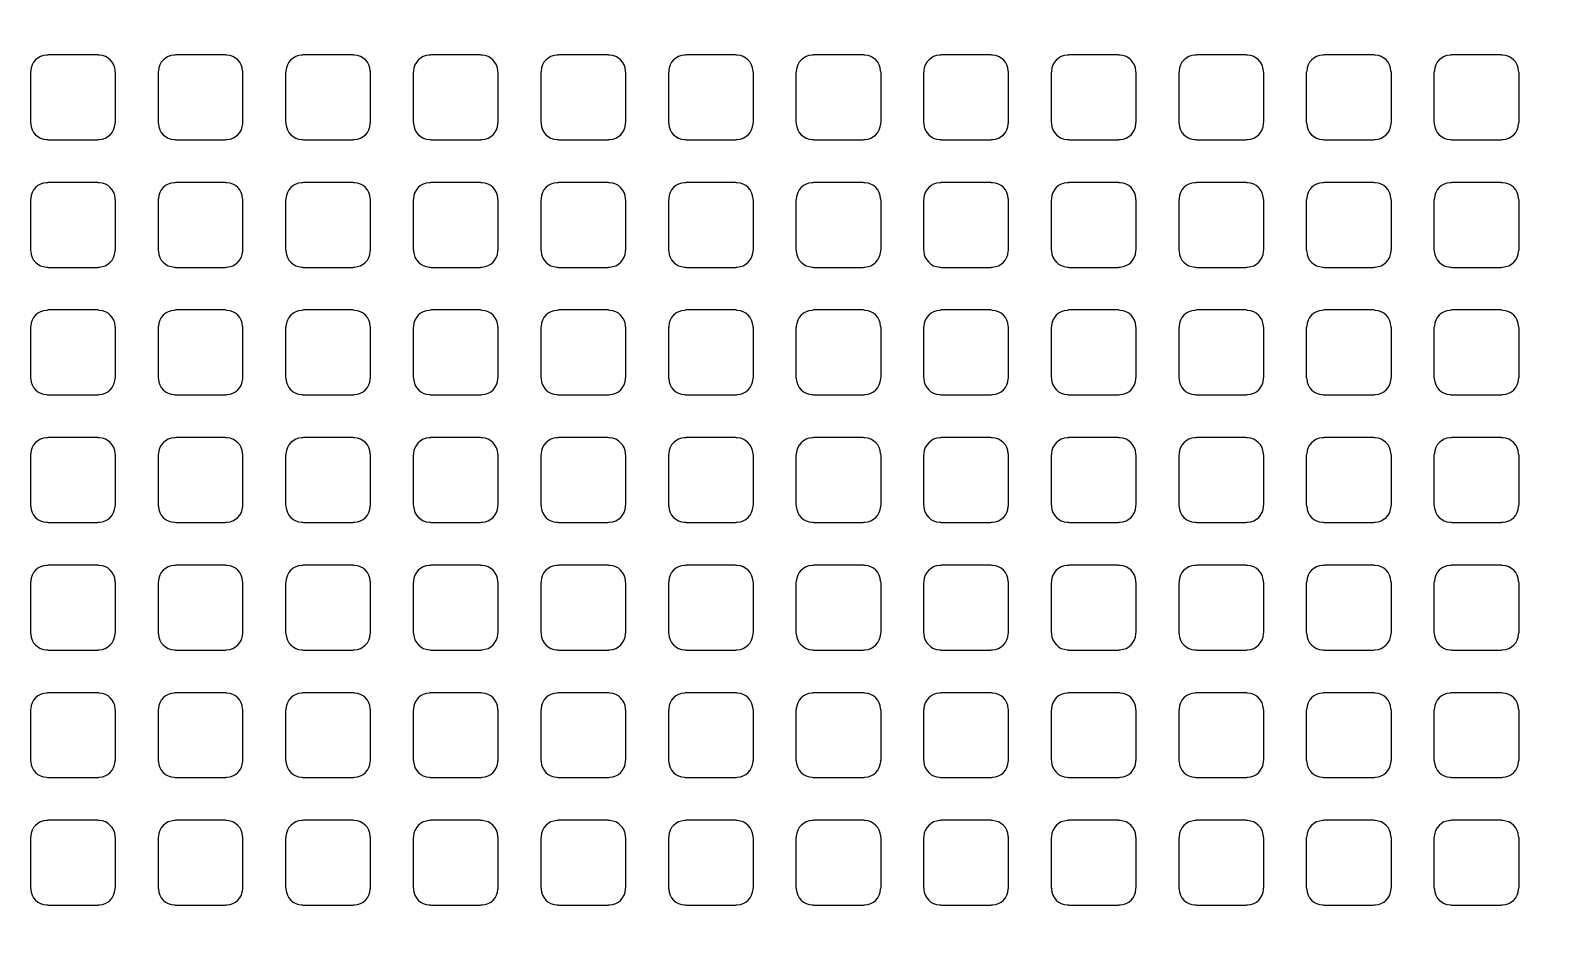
# Model space of a CAD drawing. Header units: millimetres. Extents: x 3440 to 3572, y 2 to 96.
# Drawn here: x 3533.139 to 3534.955, y 56.38 to 57.456 of the extents above; entities that cross this region are included whole.
import ezdxf

# ---------------------------------------------------------------- set-up
doc = ezdxf.new("R2010")
doc.units = ezdxf.units.MM
doc.header["$LTSCALE"] = 23.1
doc.layers.add('gbr-dxf', color=7, linetype='CONTINUOUS')

msp = doc.modelspace()

# ---------------------------------------------------------------- linework, layer by layer
at = {"layer": 'gbr-dxf', "linetype": 'Continuous'}
for points in [[(3533.3024, 59.9937), (3534.8784, 58.4176, -0.008796), (3534.8801, 58.4159, -0.121203), (3536.4116, 55.8815, -0.018451), (3536.4131, 55.8762, -0.064075), (3536.5928, 54.5108, -0.053804), (3536.5941, 54.4946), (3536.5941, 48.9563, -0.007914)], [(3536.4417, 48.9582), (3536.4417, 54.4827, -0.053095), (3536.4405, 54.4987, 0.064692), (3536.2654, 55.8383, 0.121202), (3534.7706, 58.3098, -0.008636), (3534.769, 58.3115), (3533.1974, 59.8831, -0.013659)], [(3534.199, 58.7016), (3534.6686, 58.232), (3534.6689, 58.2317), (3534.6807, 58.2199, -0.015153), (3534.6816, 58.2189, -0.049411), (3535.4209, 57.3162, -0.015167), (3535.4216, 57.315, -0.044505), (3535.9241, 56.3914, -0.034066), (3535.9256, 56.3884, -0.026409), (3536.1431, 55.8028, -0.024232), (3536.1437, 55.8006, -0.038163), (3536.2847, 55.0337, -0.027081), (3536.285, 55.0311, -0.011465), (3536.3042, 54.7975, -0.02516), (3536.3044, 54.7951, -0.014496), (3536.3132, 54.4988, -0.020601), (3536.3132, 54.4968), (3536.3132, 54.4968, -0.012792), (3536.3132, 54.4957, 0.025204), (3536.3144, 54.4754, -0.038327), (3536.3145, 54.4715), (3536.3145, 54.3735)]]:
    msp.add_lwpolyline(points, format="xyb", dxfattribs=at)
for points in [[(3533.1395, 57.346, -0.095462), (3533.1399, 57.3441, 0.393729), (3533.1588, 57.3253, -0.09841), (3533.1607, 57.3248), (3533.2199, 57.3248, -0.095462), (3533.2217, 57.3253, 0.393729), (3533.2406, 57.3441, -0.101678), (3533.2411, 57.3461), (3533.2411, 57.4054, -0.092621), (3533.2407, 57.4072, 0.393729), (3533.2218, 57.426, -0.088868), (3533.2201, 57.4264), (3533.1606, 57.4264, -0.092621), (3533.1588, 57.426, 0.393729), (3533.1399, 57.4072, -0.09841), (3533.1395, 57.4052)], [(3533.2919, 57.346, -0.095462), (3533.2923, 57.3441, 0.393729), (3533.3112, 57.3253, -0.095482), (3533.313, 57.3248), (3533.3722, 57.3248, -0.104567), (3533.3742, 57.3253, 0.393729), (3533.3931, 57.3442, -0.088868), (3533.3934, 57.3459), (3533.3934, 57.4054, -0.092621), (3533.393, 57.4072, 0.393729), (3533.3742, 57.426, -0.092282), (3533.3724, 57.4264), (3533.313, 57.4264, -0.095462), (3533.3112, 57.426, 0.393729), (3533.2923, 57.4071, -0.09841), (3533.2919, 57.4052)], [(3533.4442, 57.3461, -0.101214), (3533.4447, 57.3441, 0.393729), (3533.4636, 57.3253, -0.09841), (3533.4655, 57.3248), (3533.5247, 57.3248, -0.095462), (3533.5265, 57.3253, 0.393729), (3533.5454, 57.3441, -0.107228), (3533.5459, 57.3462), (3533.5459, 57.4053, -0.098843), (3533.5455, 57.4072, 0.393729), (3533.5266, 57.426, -0.088868), (3533.5249, 57.4264), (3533.4654, 57.4264, -0.092621), (3533.4636, 57.426, 0.393729), (3533.4447, 57.4072, -0.104195), (3533.4442, 57.4051)], [(3533.5967, 57.3461, -0.098843), (3533.5972, 57.3442, 0.393729), (3533.616, 57.3253, -0.104195), (3533.618, 57.3248), (3533.677, 57.3248, -0.101214), (3533.679, 57.3253, 0.393729), (3533.6978, 57.3442, -0.09841), (3533.6983, 57.3461), (3533.6983, 57.4052, -0.101214), (3533.6978, 57.4071, 0.393729), (3533.679, 57.426, -0.095482), (3533.6771, 57.4264), (3533.6179, 57.4264, -0.098843), (3533.6159, 57.426, 0.393729), (3533.5971, 57.4071, -0.088868), (3533.5967, 57.4054)], [(3533.7491, 57.3459, -0.092621), (3533.7495, 57.3441, 0.393729), (3533.7684, 57.3253, -0.095482), (3533.7702, 57.3248), (3533.8294, 57.3248, -0.104567), (3533.8314, 57.3253, 0.393729), (3533.8503, 57.3442, -0.092282), (3533.8507, 57.346), (3533.8507, 57.4053, -0.095462), (3533.8502, 57.4072, 0.393729), (3533.8314, 57.426, -0.092282), (3533.8296, 57.4264), (3533.7702, 57.4264, -0.095462), (3533.7684, 57.426, 0.393729), (3533.7495, 57.4071, -0.095482), (3533.7491, 57.4053)], [(3533.9015, 57.3461, -0.101214), (3533.9019, 57.3442, 0.393729), (3533.9208, 57.3253, -0.101678), (3533.9228, 57.3248), (3533.9819, 57.3248, -0.098843), (3533.9838, 57.3253, 0.393729), (3534.0026, 57.3441, -0.095482), (3534.003, 57.346), (3534.003, 57.4052, -0.098843), (3534.0026, 57.4071, 0.393729), (3533.9837, 57.426, -0.09841), (3533.9818, 57.4264), (3533.9226, 57.4264, -0.089302), (3533.9208, 57.426, 0.393729), (3533.902, 57.4072, -0.104195), (3533.9015, 57.4052)], [(3534.0538, 57.346, -0.098843), (3534.0543, 57.3441, 0.393729), (3534.0732, 57.3253, -0.095482), (3534.075, 57.3248), (3534.1342, 57.3248, -0.104567), (3534.1362, 57.3253, 0.393729), (3534.1551, 57.3442, -0.09841), (3534.1555, 57.3461), (3534.1555, 57.4052, -0.101214), (3534.155, 57.4072, 0.393729), (3534.1362, 57.426, -0.092282), (3534.1344, 57.4264), (3534.075, 57.4264, -0.095462), (3534.0732, 57.426, 0.393729), (3534.0543, 57.4071, -0.101678), (3534.0538, 57.4052)], [(3534.2063, 57.3458, -0.089302), (3534.2067, 57.3441, 0.393729), (3534.2255, 57.3253, -0.095482), (3534.2274, 57.3248), (3534.2866, 57.3248, -0.104567), (3534.2886, 57.3253, 0.393729), (3534.3075, 57.3442, -0.095482), (3534.3079, 57.346), (3534.3079, 57.4052, -0.098843), (3534.3074, 57.4072, 0.393729), (3534.2886, 57.426, -0.092282), (3534.2868, 57.4264), (3534.2274, 57.4264, -0.095462), (3534.2256, 57.426, 0.393729), (3534.2067, 57.4071, -0.092282), (3534.2063, 57.4053)], [(3534.3587, 57.3462, -0.101214), (3534.3592, 57.3442, 0.393729), (3534.378, 57.3253, -0.104195), (3534.38, 57.3248), (3534.439, 57.3248, -0.101214), (3534.441, 57.3253, 0.393729), (3534.4598, 57.3442, -0.095482), (3534.4603, 57.346), (3534.4603, 57.4052, -0.098843), (3534.4598, 57.4071, 0.393729), (3534.441, 57.426, -0.095482), (3534.4391, 57.4264), (3534.3799, 57.4264, -0.098843), (3534.378, 57.426, 0.393729), (3534.3591, 57.4071, -0.092282), (3534.3587, 57.4053)], [(3534.5111, 57.346, -0.095462), (3534.5115, 57.3441, 0.393729), (3534.5304, 57.3253, -0.095482), (3534.5322, 57.3248), (3534.5914, 57.3248, -0.104567), (3534.5934, 57.3253, 0.393729), (3534.6123, 57.3442, -0.088868), (3534.6126, 57.3459), (3534.6126, 57.4054, -0.092621), (3534.6122, 57.4072, 0.393729), (3534.5934, 57.426, -0.092282), (3534.5916, 57.4264), (3534.5322, 57.4264, -0.095462), (3534.5304, 57.426, 0.393729), (3534.5115, 57.4071, -0.09841), (3534.5111, 57.4052)], [(3534.6634, 57.346, -0.098843), (3534.6639, 57.3441, 0.393729), (3534.6828, 57.3253, -0.095482), (3534.6846, 57.3248), (3534.7438, 57.3248, -0.104567), (3534.7458, 57.3253, 0.393729), (3534.7647, 57.3442, -0.09841), (3534.7651, 57.3461), (3534.7651, 57.4052, -0.101214), (3534.7646, 57.4072, 0.393729), (3534.7458, 57.426, -0.092282), (3534.744, 57.4264), (3534.6846, 57.4264, -0.095462), (3534.6828, 57.426, 0.393729), (3534.6639, 57.4071, -0.101678), (3534.6634, 57.4052)], [(3534.8159, 57.346, -0.095462), (3534.8163, 57.3442, 0.393729), (3534.8352, 57.3253, -0.101678), (3534.8372, 57.3248), (3534.8963, 57.3248, -0.098843), (3534.8982, 57.3253, 0.393729), (3534.917, 57.3441, -0.101678), (3534.9175, 57.3461), (3534.9175, 57.4051, -0.104567), (3534.917, 57.4071, 0.393729), (3534.8981, 57.426, -0.09841), (3534.8962, 57.4264), (3534.837, 57.4264, -0.089302), (3534.8352, 57.426, 0.393729), (3534.8164, 57.4072, -0.09841), (3534.8159, 57.4053)], [(3533.1395, 57.1936, -0.095462), (3533.1399, 57.1917, 0.393729), (3533.1588, 57.1729, -0.095482), (3533.1606, 57.1725), (3533.2199, 57.1725, -0.092621), (3533.2217, 57.1729, 0.393729), (3533.2406, 57.1917, -0.101678), (3533.2411, 57.1937), (3533.2411, 57.253, -0.092621), (3533.2407, 57.2548, 0.393729), (3533.2218, 57.2736, -0.092282), (3533.22, 57.274), (3533.1607, 57.274, -0.095462), (3533.1588, 57.2736, 0.393729), (3533.1399, 57.2548, -0.09841), (3533.1395, 57.2528)], [(3533.2919, 57.1936, -0.095462), (3533.2923, 57.1917, 0.393729), (3533.3112, 57.1729, -0.092282), (3533.3129, 57.1725), (3533.3722, 57.1725, -0.101214), (3533.3742, 57.1729, 0.393729), (3533.3931, 57.1918, -0.088868), (3533.3934, 57.1935), (3533.3934, 57.253, -0.092621), (3533.393, 57.2548, 0.393729), (3533.3742, 57.2736, -0.095482), (3533.3723, 57.274), (3533.3131, 57.274, -0.098843), (3533.3112, 57.2736, 0.393729), (3533.2923, 57.2547, -0.09841), (3533.2919, 57.2528)], [(3533.4442, 57.1937, -0.101214), (3533.4447, 57.1917, 0.393729), (3533.4636, 57.1729, -0.095482), (3533.4654, 57.1725), (3533.5247, 57.1725, -0.092621), (3533.5265, 57.1729, 0.393729), (3533.5454, 57.1917, -0.107228), (3533.5459, 57.1938), (3533.5459, 57.2529, -0.098843), (3533.5455, 57.2548, 0.393729), (3533.5266, 57.2736, -0.092282), (3533.5248, 57.274), (3533.4655, 57.274, -0.095462), (3533.4636, 57.2736, 0.393729), (3533.4447, 57.2548, -0.104195), (3533.4442, 57.2527)], [(3533.5967, 57.1937, -0.098843), (3533.5972, 57.1918, 0.393729), (3533.616, 57.1729, -0.101678), (3533.618, 57.1725), (3533.6771, 57.1725, -0.098843), (3533.679, 57.1729, 0.393729), (3533.6978, 57.1918, -0.09841), (3533.6983, 57.1937), (3533.6983, 57.2528, -0.101214), (3533.6978, 57.2547, 0.393729), (3533.679, 57.2736, -0.09841), (3533.6771, 57.274), (3533.6179, 57.274, -0.101214), (3533.6159, 57.2736, 0.393729), (3533.5971, 57.2547, -0.088868), (3533.5967, 57.253)], [(3533.7491, 57.1935, -0.092621), (3533.7495, 57.1917, 0.393729), (3533.7684, 57.1729, -0.092282), (3533.7701, 57.1725), (3533.8295, 57.1725, -0.101214), (3533.8314, 57.1729, 0.393729), (3533.8503, 57.1918, -0.092282), (3533.8507, 57.1936), (3533.8507, 57.2529, -0.095462), (3533.8502, 57.2548, 0.393729), (3533.8314, 57.2736, -0.095482), (3533.8295, 57.274), (3533.7703, 57.274, -0.098843), (3533.7684, 57.2736, 0.393729), (3533.7495, 57.2547, -0.095482), (3533.7491, 57.2529)], [(3533.9015, 57.1937, -0.101214), (3533.9019, 57.1918, 0.393729), (3533.9208, 57.1729, -0.09841), (3533.9227, 57.1725), (3533.9819, 57.1725, -0.095462), (3533.9838, 57.1729, 0.393729), (3534.0026, 57.1917, -0.095482), (3534.003, 57.1936), (3534.003, 57.2528, -0.098843), (3534.0026, 57.2547, 0.393729), (3533.9837, 57.2736, -0.101678), (3533.9818, 57.274), (3533.9226, 57.274, -0.092621), (3533.9208, 57.2736, 0.393729), (3533.902, 57.2548, -0.104195), (3533.9015, 57.2528)], [(3534.0538, 57.1936, -0.098843), (3534.0543, 57.1917, 0.393729), (3534.0732, 57.1729, -0.092282), (3534.0749, 57.1725), (3534.1342, 57.1725, -0.101214), (3534.1362, 57.1729, 0.393729), (3534.1551, 57.1918, -0.09841), (3534.1555, 57.1937), (3534.1555, 57.2528, -0.101214), (3534.155, 57.2548, 0.393729), (3534.1362, 57.2736, -0.095482), (3534.1343, 57.274), (3534.0751, 57.274, -0.098843), (3534.0732, 57.2736, 0.393729), (3534.0543, 57.2547, -0.101678), (3534.0538, 57.2528)], [(3534.2063, 57.1934, -0.089302), (3534.2067, 57.1917, 0.393729), (3534.2255, 57.1729, -0.092282), (3534.2273, 57.1725), (3534.2867, 57.1725, -0.101214), (3534.2886, 57.1729, 0.393729), (3534.3075, 57.1918, -0.095482), (3534.3079, 57.1936), (3534.3079, 57.2528, -0.098843), (3534.3074, 57.2548, 0.393729), (3534.2886, 57.2736, -0.095482), (3534.2867, 57.274), (3534.2275, 57.274, -0.098843), (3534.2256, 57.2736, 0.393729), (3534.2067, 57.2547, -0.092282), (3534.2063, 57.2529)], [(3534.3587, 57.1938, -0.101214), (3534.3592, 57.1918, 0.393729), (3534.378, 57.1729, -0.101678), (3534.38, 57.1725), (3534.4391, 57.1725, -0.098843), (3534.441, 57.1729, 0.393729), (3534.4598, 57.1918, -0.095482), (3534.4603, 57.1936), (3534.4603, 57.2528, -0.098843), (3534.4598, 57.2547, 0.393729), (3534.441, 57.2736, -0.09841), (3534.4391, 57.274), (3534.3799, 57.274, -0.101214), (3534.378, 57.2736, 0.393729), (3534.3591, 57.2547, -0.092282), (3534.3587, 57.2529)], [(3534.5111, 57.1936, -0.095462), (3534.5115, 57.1917, 0.393729), (3534.5304, 57.1729, -0.092282), (3534.5321, 57.1725), (3534.5914, 57.1725, -0.101214), (3534.5934, 57.1729, 0.393729), (3534.6123, 57.1918, -0.088868), (3534.6126, 57.1935), (3534.6126, 57.253, -0.092621), (3534.6122, 57.2548, 0.393729), (3534.5934, 57.2736, -0.095482), (3534.5915, 57.274), (3534.5323, 57.274, -0.098843), (3534.5304, 57.2736, 0.393729), (3534.5115, 57.2547, -0.09841), (3534.5111, 57.2528)], [(3534.6634, 57.1936, -0.098843), (3534.6639, 57.1917, 0.393729), (3534.6828, 57.1729, -0.092282), (3534.6845, 57.1725), (3534.7438, 57.1725, -0.101214), (3534.7458, 57.1729, 0.393729), (3534.7647, 57.1918, -0.09841), (3534.7651, 57.1937), (3534.7651, 57.2528, -0.101214), (3534.7646, 57.2548, 0.393729), (3534.7458, 57.2736, -0.095482), (3534.7439, 57.274), (3534.6847, 57.274, -0.098843), (3534.6828, 57.2736, 0.393729), (3534.6639, 57.2547, -0.101678), (3534.6634, 57.2528)], [(3534.8159, 57.1936, -0.095462), (3534.8163, 57.1918, 0.393729), (3534.8352, 57.1729, -0.09841), (3534.8371, 57.1725), (3534.8963, 57.1725, -0.095462), (3534.8982, 57.1729, 0.393729), (3534.917, 57.1917, -0.101678), (3534.9175, 57.1937), (3534.9175, 57.2527, -0.104567), (3534.917, 57.2547, 0.393729), (3534.8981, 57.2736, -0.101678), (3534.8962, 57.274), (3534.837, 57.274, -0.092621), (3534.8352, 57.2736, 0.393729), (3534.8164, 57.2548, -0.09841), (3534.8159, 57.2529)], [(3533.1395, 57.0412, -0.095462), (3533.1399, 57.0393, 0.393729), (3533.1588, 57.0205, -0.092282), (3533.1606, 57.0201), (3533.22, 57.0201, -0.089302), (3533.2217, 57.0205, 0.393729), (3533.2406, 57.0393, -0.101678), (3533.2411, 57.0413), (3533.2411, 57.1006, -0.092621), (3533.2407, 57.1024, 0.393729), (3533.2218, 57.1212, -0.095482), (3533.22, 57.1217), (3533.1607, 57.1217, -0.098843), (3533.1588, 57.1212, 0.393729), (3533.1399, 57.1024, -0.09841), (3533.1395, 57.1004)], [(3533.2919, 57.0412, -0.095462), (3533.2923, 57.0393, 0.393729), (3533.3112, 57.0205, -0.088868), (3533.3129, 57.0201), (3533.3723, 57.0201, -0.098843), (3533.3742, 57.0205, 0.393729), (3533.3931, 57.0394, -0.088868), (3533.3934, 57.0411), (3533.3934, 57.1006, -0.092621), (3533.393, 57.1024, 0.393729), (3533.3742, 57.1212, -0.09841), (3533.3723, 57.1217), (3533.3131, 57.1217, -0.101214), (3533.3112, 57.1212, 0.393729), (3533.2923, 57.1023, -0.09841), (3533.2919, 57.1004)], [(3533.4442, 57.0413, -0.101214), (3533.4447, 57.0393, 0.393729), (3533.4636, 57.0205, -0.092282), (3533.4654, 57.0201), (3533.5248, 57.0201, -0.089302), (3533.5265, 57.0205, 0.393729), (3533.5454, 57.0393, -0.107228), (3533.5459, 57.0414), (3533.5459, 57.1005, -0.098843), (3533.5455, 57.1024, 0.393729), (3533.5266, 57.1212, -0.095482), (3533.5248, 57.1217), (3533.4655, 57.1217, -0.098843), (3533.4636, 57.1212, 0.393729), (3533.4447, 57.1024, -0.104195), (3533.4442, 57.1003)], [(3533.5967, 57.0413, -0.098843), (3533.5972, 57.0394, 0.393729), (3533.616, 57.0205, -0.09841), (3533.6179, 57.0201), (3533.6771, 57.0201, -0.095462), (3533.679, 57.0205, 0.393729), (3533.6978, 57.0394, -0.09841), (3533.6983, 57.0413), (3533.6983, 57.1004, -0.101214), (3533.6978, 57.1023, 0.393729), (3533.679, 57.1212, -0.101678), (3533.677, 57.1217), (3533.618, 57.1217, -0.104567), (3533.6159, 57.1212, 0.393729), (3533.5971, 57.1023, -0.088868), (3533.5967, 57.1006)], [(3533.7491, 57.0411, -0.092621), (3533.7495, 57.0393, 0.393729), (3533.7684, 57.0205, -0.088868), (3533.7701, 57.0201), (3533.8295, 57.0201, -0.098843), (3533.8314, 57.0205, 0.393729), (3533.8503, 57.0394, -0.092282), (3533.8507, 57.0412), (3533.8507, 57.1005, -0.095462), (3533.8502, 57.1024, 0.393729), (3533.8314, 57.1212, -0.09841), (3533.8295, 57.1217), (3533.7703, 57.1217, -0.101214), (3533.7684, 57.1212, 0.393729), (3533.7495, 57.1023, -0.095482), (3533.7491, 57.1005)], [(3533.9015, 57.0413, -0.101214), (3533.9019, 57.0394, 0.393729), (3533.9208, 57.0205, -0.095482), (3533.9226, 57.0201), (3533.982, 57.0201, -0.092621), (3533.9838, 57.0205, 0.393729), (3534.0026, 57.0393, -0.095482), (3534.003, 57.0412), (3534.003, 57.1004, -0.098843), (3534.0026, 57.1023, 0.393729), (3533.9837, 57.1212, -0.104195), (3533.9817, 57.1217), (3533.9227, 57.1217, -0.095462), (3533.9208, 57.1212, 0.393729), (3533.902, 57.1024, -0.104195), (3533.9015, 57.1004)], [(3534.0538, 57.0412, -0.098843), (3534.0543, 57.0393, 0.393729), (3534.0732, 57.0205, -0.088868), (3534.0749, 57.0201), (3534.1343, 57.0201, -0.098843), (3534.1362, 57.0205, 0.393729), (3534.1551, 57.0394, -0.09841), (3534.1555, 57.0413), (3534.1555, 57.1004, -0.101214), (3534.155, 57.1024, 0.393729), (3534.1362, 57.1212, -0.09841), (3534.1343, 57.1217), (3534.0751, 57.1217, -0.101214), (3534.0732, 57.1212, 0.393729), (3534.0543, 57.1023, -0.101678), (3534.0538, 57.1004)], [(3534.2063, 57.041, -0.089302), (3534.2067, 57.0393, 0.393729), (3534.2255, 57.0205, -0.088868), (3534.2273, 57.0201), (3534.2867, 57.0201, -0.098843), (3534.2886, 57.0205, 0.393729), (3534.3075, 57.0394, -0.095482), (3534.3079, 57.0412), (3534.3079, 57.1004, -0.098843), (3534.3074, 57.1024, 0.393729), (3534.2886, 57.1212, -0.09841), (3534.2867, 57.1217), (3534.2275, 57.1217, -0.101214), (3534.2256, 57.1212, 0.393729), (3534.2067, 57.1023, -0.092282), (3534.2063, 57.1005)], [(3534.3587, 57.0414, -0.101214), (3534.3592, 57.0394, 0.393729), (3534.378, 57.0205, -0.09841), (3534.3799, 57.0201), (3534.4391, 57.0201, -0.095462), (3534.441, 57.0205, 0.393729), (3534.4598, 57.0394, -0.095482), (3534.4603, 57.0412), (3534.4603, 57.1004, -0.098843), (3534.4598, 57.1023, 0.393729), (3534.441, 57.1212, -0.101678), (3534.439, 57.1217), (3534.38, 57.1217, -0.104567), (3534.378, 57.1212, 0.393729), (3534.3591, 57.1023, -0.092282), (3534.3587, 57.1005)], [(3534.5111, 57.0412, -0.095462), (3534.5115, 57.0393, 0.393729), (3534.5304, 57.0205, -0.088868), (3534.5321, 57.0201), (3534.5915, 57.0201, -0.098843), (3534.5934, 57.0205, 0.393729), (3534.6123, 57.0394, -0.088868), (3534.6126, 57.0411), (3534.6126, 57.1006, -0.092621), (3534.6122, 57.1024, 0.393729), (3534.5934, 57.1212, -0.09841), (3534.5915, 57.1217), (3534.5323, 57.1217, -0.101214), (3534.5304, 57.1212, 0.393729), (3534.5115, 57.1023, -0.09841), (3534.5111, 57.1004)], [(3534.6634, 57.0412, -0.098843), (3534.6639, 57.0393, 0.393729), (3534.6828, 57.0205, -0.088868), (3534.6845, 57.0201), (3534.7439, 57.0201, -0.098843), (3534.7458, 57.0205, 0.393729), (3534.7647, 57.0394, -0.09841), (3534.7651, 57.0413), (3534.7651, 57.1004, -0.101214), (3534.7646, 57.1024, 0.393729), (3534.7458, 57.1212, -0.09841), (3534.7439, 57.1217), (3534.6847, 57.1217, -0.101214), (3534.6828, 57.1212, 0.393729), (3534.6639, 57.1023, -0.101678), (3534.6634, 57.1004)], [(3534.8159, 57.0412, -0.095462), (3534.8163, 57.0394, 0.393729), (3534.8352, 57.0205, -0.095482), (3534.8371, 57.0201), (3534.8964, 57.0201, -0.092621), (3534.8982, 57.0205, 0.393729), (3534.917, 57.0393, -0.101678), (3534.9175, 57.0413), (3534.9175, 57.1003, -0.104567), (3534.917, 57.1023, 0.393729), (3534.8981, 57.1212, -0.104195), (3534.8961, 57.1217), (3534.8371, 57.1217, -0.095462), (3534.8352, 57.1212, 0.393729), (3534.8164, 57.1024, -0.09841), (3534.8159, 57.1005)], [(3533.1395, 56.8888, -0.095462), (3533.1399, 56.8869, 0.393729), (3533.1588, 56.8681, -0.101678), (3533.1607, 56.8676), (3533.2198, 56.8676, -0.098843), (3533.2217, 56.8681, 0.393729), (3533.2406, 56.8869, -0.101678), (3533.2411, 56.8889), (3533.2411, 56.9482, -0.092621), (3533.2407, 56.95, 0.393729), (3533.2218, 56.9688, -0.09841), (3533.2199, 56.9693), (3533.1608, 56.9693, -0.101214), (3533.1588, 56.9688, 0.393729), (3533.1399, 56.95, -0.09841), (3533.1395, 56.948)], [(3533.2919, 56.8888, -0.095462), (3533.2923, 56.8869, 0.393729), (3533.3112, 56.8681, -0.09841), (3533.3131, 56.8676), (3533.3721, 56.8676, -0.10699), (3533.3742, 56.8681, 0.393729), (3533.3931, 56.887, -0.088868), (3533.3934, 56.8887), (3533.3934, 56.9482, -0.092621), (3533.393, 56.95, 0.393729), (3533.3742, 56.9688, -0.101678), (3533.3722, 56.9693), (3533.3132, 56.9693, -0.104567), (3533.3112, 56.9688, 0.393729), (3533.2923, 56.9499, -0.09841), (3533.2919, 56.948)], [(3533.4442, 56.8889, -0.101214), (3533.4447, 56.8869, 0.393729), (3533.4636, 56.8681, -0.101678), (3533.4655, 56.8676), (3533.5246, 56.8676, -0.098843), (3533.5265, 56.8681, 0.393729), (3533.5454, 56.8869, -0.107228), (3533.5459, 56.889), (3533.5459, 56.9481, -0.098843), (3533.5455, 56.95, 0.393729), (3533.5266, 56.9688, -0.09841), (3533.5247, 56.9693), (3533.4656, 56.9693, -0.101214), (3533.4636, 56.9688, 0.393729), (3533.4447, 56.95, -0.104195), (3533.4442, 56.9479)], [(3533.5967, 56.8889, -0.098843), (3533.5972, 56.887, 0.393729), (3533.616, 56.8681, -0.107228), (3533.6181, 56.8676), (3533.677, 56.8676, -0.104567), (3533.679, 56.8681, 0.393729), (3533.6978, 56.887, -0.09841), (3533.6983, 56.8889), (3533.6983, 56.948, -0.101214), (3533.6978, 56.9499, 0.393729), (3533.679, 56.9688, -0.104195), (3533.6769, 56.9693), (3533.618, 56.9693, -0.10699), (3533.6159, 56.9688, 0.393729), (3533.5971, 56.9499, -0.088868), (3533.5967, 56.9482)], [(3533.7491, 56.8887, -0.092621), (3533.7495, 56.8869, 0.393729), (3533.7684, 56.8681, -0.09841), (3533.7703, 56.8676), (3533.8293, 56.8676, -0.10699), (3533.8314, 56.8681, 0.393729), (3533.8503, 56.887, -0.092282), (3533.8507, 56.8888), (3533.8507, 56.9481, -0.095462), (3533.8502, 56.95, 0.393729), (3533.8314, 56.9688, -0.101678), (3533.8294, 56.9693), (3533.7704, 56.9693, -0.104567), (3533.7684, 56.9688, 0.393729), (3533.7495, 56.9499, -0.095482), (3533.7491, 56.9481)], [(3533.9015, 56.8889, -0.101214), (3533.9019, 56.887, 0.393729), (3533.9208, 56.8681, -0.104195), (3533.9228, 56.8676), (3533.9818, 56.8676, -0.101214), (3533.9838, 56.8681, 0.393729), (3534.0026, 56.8869, -0.095482), (3534.003, 56.8888), (3534.003, 56.948, -0.098843), (3534.0026, 56.9499, 0.393729), (3533.9837, 56.9688, -0.107228), (3533.9817, 56.9693), (3533.9227, 56.9693, -0.098843), (3533.9208, 56.9688, 0.393729), (3533.902, 56.95, -0.104195), (3533.9015, 56.948)], [(3534.0538, 56.8888, -0.098843), (3534.0543, 56.8869, 0.393729), (3534.0732, 56.8681, -0.09841), (3534.0751, 56.8676), (3534.1341, 56.8676, -0.10699), (3534.1362, 56.8681, 0.393729), (3534.1551, 56.887, -0.09841), (3534.1555, 56.8889), (3534.1555, 56.948, -0.101214), (3534.155, 56.95, 0.393729), (3534.1362, 56.9688, -0.101678), (3534.1342, 56.9693), (3534.0752, 56.9693, -0.104567), (3534.0732, 56.9688, 0.393729), (3534.0543, 56.9499, -0.101678), (3534.0538, 56.948)], [(3534.2063, 56.8886, -0.089302), (3534.2067, 56.8869, 0.393729), (3534.2255, 56.8681, -0.09841), (3534.2275, 56.8676), (3534.2865, 56.8676, -0.10699), (3534.2886, 56.8681, 0.393729), (3534.3075, 56.887, -0.095482), (3534.3079, 56.8888), (3534.3079, 56.948, -0.098843), (3534.3074, 56.95, 0.393729), (3534.2886, 56.9688, -0.101678), (3534.2866, 56.9693), (3534.2276, 56.9693, -0.104567), (3534.2256, 56.9688, 0.393729), (3534.2067, 56.9499, -0.092282), (3534.2063, 56.9481)], [(3534.3587, 56.889, -0.101214), (3534.3592, 56.887, 0.393729), (3534.378, 56.8681, -0.107228), (3534.3801, 56.8676), (3534.439, 56.8676, -0.104567), (3534.441, 56.8681, 0.393729), (3534.4598, 56.887, -0.095482), (3534.4603, 56.8888), (3534.4603, 56.948, -0.098843), (3534.4598, 56.9499, 0.393729), (3534.441, 56.9688, -0.104195), (3534.4389, 56.9693), (3534.38, 56.9693, -0.10699), (3534.378, 56.9688, 0.393729), (3534.3591, 56.9499, -0.092282), (3534.3587, 56.9481)], [(3534.5111, 56.8888, -0.095462), (3534.5115, 56.8869, 0.393729), (3534.5304, 56.8681, -0.09841), (3534.5323, 56.8676), (3534.5913, 56.8676, -0.10699), (3534.5934, 56.8681, 0.393729), (3534.6123, 56.887, -0.088868), (3534.6126, 56.8887), (3534.6126, 56.9482, -0.092621), (3534.6122, 56.95, 0.393729), (3534.5934, 56.9688, -0.101678), (3534.5914, 56.9693), (3534.5324, 56.9693, -0.104567), (3534.5304, 56.9688, 0.393729), (3534.5115, 56.9499, -0.09841), (3534.5111, 56.948)], [(3534.6634, 56.8888, -0.098843), (3534.6639, 56.8869, 0.393729), (3534.6828, 56.8681, -0.09841), (3534.6847, 56.8676), (3534.7437, 56.8676, -0.10699), (3534.7458, 56.8681, 0.393729), (3534.7647, 56.887, -0.09841), (3534.7651, 56.8889), (3534.7651, 56.948, -0.101214), (3534.7646, 56.95, 0.393729), (3534.7458, 56.9688, -0.101678), (3534.7438, 56.9693), (3534.6848, 56.9693, -0.104567), (3534.6828, 56.9688, 0.393729), (3534.6639, 56.9499, -0.101678), (3534.6634, 56.948)], [(3534.8159, 56.8888, -0.095462), (3534.8163, 56.887, 0.393729), (3534.8352, 56.8681, -0.104195), (3534.8372, 56.8676), (3534.8962, 56.8676, -0.101214), (3534.8982, 56.8681, 0.393729), (3534.917, 56.8869, -0.101678), (3534.9175, 56.8889), (3534.9175, 56.9479, -0.104567), (3534.917, 56.9499, 0.393729), (3534.8981, 56.9688, -0.107228), (3534.8961, 56.9693), (3534.8371, 56.9693, -0.098843), (3534.8352, 56.9688, 0.393729), (3534.8164, 56.95, -0.09841), (3534.8159, 56.9481)], [(3533.1395, 56.7364, -0.095462), (3533.1399, 56.7345, 0.393729), (3533.1588, 56.7157, -0.09841), (3533.1607, 56.7152), (3533.2199, 56.7152, -0.095462), (3533.2217, 56.7157, 0.393729), (3533.2406, 56.7345, -0.101678), (3533.2411, 56.7365), (3533.2411, 56.7958, -0.092621), (3533.2407, 56.7976, 0.393729), (3533.2218, 56.8164, -0.088868), (3533.2201, 56.8168), (3533.1606, 56.8168, -0.092621), (3533.1588, 56.8164, 0.393729), (3533.1399, 56.7976, -0.09841), (3533.1395, 56.7956)], [(3533.2919, 56.7364, -0.095462), (3533.2923, 56.7345, 0.393729), (3533.3112, 56.7157, -0.095482), (3533.313, 56.7152), (3533.3722, 56.7152, -0.104567), (3533.3742, 56.7157, 0.393729), (3533.3931, 56.7346, -0.088868), (3533.3934, 56.7363), (3533.3934, 56.7958, -0.092621), (3533.393, 56.7976, 0.393729), (3533.3742, 56.8164, -0.092282), (3533.3724, 56.8168), (3533.313, 56.8168, -0.095462), (3533.3112, 56.8164, 0.393729), (3533.2923, 56.7975, -0.09841), (3533.2919, 56.7956)], [(3533.4442, 56.7365, -0.101214), (3533.4447, 56.7345, 0.393729), (3533.4636, 56.7157, -0.09841), (3533.4655, 56.7152), (3533.5247, 56.7152, -0.095462), (3533.5265, 56.7157, 0.393729), (3533.5454, 56.7345, -0.107228), (3533.5459, 56.7366), (3533.5459, 56.7957, -0.098843), (3533.5455, 56.7976, 0.393729), (3533.5266, 56.8164, -0.088868), (3533.5249, 56.8168), (3533.4654, 56.8168, -0.092621), (3533.4636, 56.8164, 0.393729), (3533.4447, 56.7976, -0.104195), (3533.4442, 56.7955)], [(3533.5967, 56.7365, -0.098843), (3533.5972, 56.7346, 0.393729), (3533.616, 56.7157, -0.104195), (3533.618, 56.7152), (3533.677, 56.7152, -0.101214), (3533.679, 56.7157, 0.393729), (3533.6978, 56.7346, -0.09841), (3533.6983, 56.7365), (3533.6983, 56.7956, -0.101214), (3533.6978, 56.7975, 0.393729), (3533.679, 56.8164, -0.095482), (3533.6771, 56.8168), (3533.6179, 56.8168, -0.098843), (3533.6159, 56.8164, 0.393729), (3533.5971, 56.7975, -0.088868), (3533.5967, 56.7958)], [(3533.7491, 56.7363, -0.092621), (3533.7495, 56.7345, 0.393729), (3533.7684, 56.7157, -0.095482), (3533.7702, 56.7152), (3533.8294, 56.7152, -0.104567), (3533.8314, 56.7157, 0.393729), (3533.8503, 56.7346, -0.092282), (3533.8507, 56.7364), (3533.8507, 56.7957, -0.095462), (3533.8502, 56.7976, 0.393729), (3533.8314, 56.8164, -0.092282), (3533.8296, 56.8168), (3533.7702, 56.8168, -0.095462), (3533.7684, 56.8164, 0.393729), (3533.7495, 56.7975, -0.095482), (3533.7491, 56.7957)], [(3533.9015, 56.7365, -0.101214), (3533.9019, 56.7346, 0.393729), (3533.9208, 56.7157, -0.101678), (3533.9228, 56.7152), (3533.9819, 56.7152, -0.098843), (3533.9838, 56.7157, 0.393729), (3534.0026, 56.7345, -0.095482), (3534.003, 56.7364), (3534.003, 56.7956, -0.098843), (3534.0026, 56.7975, 0.393729), (3533.9837, 56.8164, -0.09841), (3533.9818, 56.8168), (3533.9226, 56.8168, -0.089302), (3533.9208, 56.8164, 0.393729), (3533.902, 56.7976, -0.104195), (3533.9015, 56.7956)], [(3534.0538, 56.7364, -0.098843), (3534.0543, 56.7345, 0.393729), (3534.0732, 56.7157, -0.095482), (3534.075, 56.7152), (3534.1342, 56.7152, -0.104567), (3534.1362, 56.7157, 0.393729), (3534.1551, 56.7346, -0.09841), (3534.1555, 56.7365), (3534.1555, 56.7956, -0.101214), (3534.155, 56.7976, 0.393729), (3534.1362, 56.8164, -0.092282), (3534.1344, 56.8168), (3534.075, 56.8168, -0.095462), (3534.0732, 56.8164, 0.393729), (3534.0543, 56.7975, -0.101678), (3534.0538, 56.7956)], [(3534.2063, 56.7362, -0.089302), (3534.2067, 56.7345, 0.393729), (3534.2255, 56.7157, -0.095482), (3534.2274, 56.7152), (3534.2866, 56.7152, -0.104567), (3534.2886, 56.7157, 0.393729), (3534.3075, 56.7346, -0.095482), (3534.3079, 56.7364), (3534.3079, 56.7956, -0.098843), (3534.3074, 56.7976, 0.393729), (3534.2886, 56.8164, -0.092282), (3534.2868, 56.8168), (3534.2274, 56.8168, -0.095462), (3534.2256, 56.8164, 0.393729), (3534.2067, 56.7975, -0.092282), (3534.2063, 56.7957)], [(3534.3587, 56.7366, -0.101214), (3534.3592, 56.7346, 0.393729), (3534.378, 56.7157, -0.104195), (3534.38, 56.7152), (3534.439, 56.7152, -0.101214), (3534.441, 56.7157, 0.393729), (3534.4598, 56.7346, -0.095482), (3534.4603, 56.7364), (3534.4603, 56.7956, -0.098843), (3534.4598, 56.7975, 0.393729), (3534.441, 56.8164, -0.095482), (3534.4391, 56.8168), (3534.3799, 56.8168, -0.098843), (3534.378, 56.8164, 0.393729), (3534.3591, 56.7975, -0.092282), (3534.3587, 56.7957)], [(3534.5111, 56.7364, -0.095462), (3534.5115, 56.7345, 0.393729), (3534.5304, 56.7157, -0.095482), (3534.5322, 56.7152), (3534.5914, 56.7152, -0.104567), (3534.5934, 56.7157, 0.393729), (3534.6123, 56.7346, -0.088868), (3534.6126, 56.7363), (3534.6126, 56.7958, -0.092621), (3534.6122, 56.7976, 0.393729), (3534.5934, 56.8164, -0.092282), (3534.5916, 56.8168), (3534.5322, 56.8168, -0.095462), (3534.5304, 56.8164, 0.393729), (3534.5115, 56.7975, -0.09841), (3534.5111, 56.7956)], [(3534.6634, 56.7364, -0.098843), (3534.6639, 56.7345, 0.393729), (3534.6828, 56.7157, -0.095482), (3534.6846, 56.7152), (3534.7438, 56.7152, -0.104567), (3534.7458, 56.7157, 0.393729), (3534.7647, 56.7346, -0.09841), (3534.7651, 56.7365), (3534.7651, 56.7956, -0.101214), (3534.7646, 56.7976, 0.393729), (3534.7458, 56.8164, -0.092282), (3534.744, 56.8168), (3534.6846, 56.8168, -0.095462), (3534.6828, 56.8164, 0.393729), (3534.6639, 56.7975, -0.101678), (3534.6634, 56.7956)], [(3534.8159, 56.7364, -0.095462), (3534.8163, 56.7346, 0.393729), (3534.8352, 56.7157, -0.101678), (3534.8372, 56.7152), (3534.8963, 56.7152, -0.098843), (3534.8982, 56.7157, 0.393729), (3534.917, 56.7345, -0.101678), (3534.9175, 56.7365), (3534.9175, 56.7955, -0.104567), (3534.917, 56.7975, 0.393729), (3534.8981, 56.8164, -0.09841), (3534.8962, 56.8168), (3534.837, 56.8168, -0.089302), (3534.8352, 56.8164, 0.393729), (3534.8164, 56.7976, -0.09841), (3534.8159, 56.7957)], [(3533.1395, 56.584, -0.095462), (3533.1399, 56.5821, 0.393729), (3533.1588, 56.5633, -0.095482), (3533.1606, 56.5629), (3533.2199, 56.5629, -0.092621), (3533.2217, 56.5633, 0.393729), (3533.2406, 56.5821, -0.101678), (3533.2411, 56.5841), (3533.2411, 56.6434, -0.092621), (3533.2407, 56.6452, 0.393729), (3533.2218, 56.664, -0.092282), (3533.22, 56.6644), (3533.1607, 56.6644, -0.095462), (3533.1588, 56.664, 0.393729), (3533.1399, 56.6452, -0.09841), (3533.1395, 56.6432)], [(3533.2919, 56.584, -0.095462), (3533.2923, 56.5821, 0.393729), (3533.3112, 56.5633, -0.092282), (3533.3129, 56.5629), (3533.3722, 56.5629, -0.101214), (3533.3742, 56.5633, 0.393729), (3533.3931, 56.5822, -0.088868), (3533.3934, 56.5839), (3533.3934, 56.6434, -0.092621), (3533.393, 56.6452, 0.393729), (3533.3742, 56.664, -0.095482), (3533.3723, 56.6644), (3533.3131, 56.6644, -0.098843), (3533.3112, 56.664, 0.393729), (3533.2923, 56.6451, -0.09841), (3533.2919, 56.6432)], [(3533.4442, 56.5841, -0.101214), (3533.4447, 56.5821, 0.393729), (3533.4636, 56.5633, -0.095482), (3533.4654, 56.5629), (3533.5247, 56.5629, -0.092621), (3533.5265, 56.5633, 0.393729), (3533.5454, 56.5821, -0.107228), (3533.5459, 56.5842), (3533.5459, 56.6433, -0.098843), (3533.5455, 56.6452, 0.393729), (3533.5266, 56.664, -0.092282), (3533.5248, 56.6644), (3533.4655, 56.6644, -0.095462), (3533.4636, 56.664, 0.393729), (3533.4447, 56.6452, -0.104195), (3533.4442, 56.6431)], [(3533.5967, 56.5841, -0.098843), (3533.5972, 56.5822, 0.393729), (3533.616, 56.5633, -0.101678), (3533.618, 56.5629), (3533.6771, 56.5629, -0.098843), (3533.679, 56.5633, 0.393729), (3533.6978, 56.5822, -0.09841), (3533.6983, 56.5841), (3533.6983, 56.6432, -0.101214), (3533.6978, 56.6451, 0.393729), (3533.679, 56.664, -0.09841), (3533.6771, 56.6644), (3533.6179, 56.6644, -0.101214), (3533.6159, 56.664, 0.393729), (3533.5971, 56.6451, -0.088868), (3533.5967, 56.6434)], [(3533.7491, 56.5839, -0.092621), (3533.7495, 56.5821, 0.393729), (3533.7684, 56.5633, -0.092282), (3533.7701, 56.5629), (3533.8295, 56.5629, -0.101214), (3533.8314, 56.5633, 0.393729), (3533.8503, 56.5822, -0.092282), (3533.8507, 56.584), (3533.8507, 56.6433, -0.095462), (3533.8502, 56.6452, 0.393729), (3533.8314, 56.664, -0.095482), (3533.8295, 56.6644), (3533.7703, 56.6644, -0.098843), (3533.7684, 56.664, 0.393729), (3533.7495, 56.6451, -0.095482), (3533.7491, 56.6433)], [(3533.9015, 56.5841, -0.101214), (3533.9019, 56.5822, 0.393729), (3533.9208, 56.5633, -0.09841), (3533.9227, 56.5629), (3533.9819, 56.5629, -0.095462), (3533.9838, 56.5633, 0.393729), (3534.0026, 56.5821, -0.095482), (3534.003, 56.584), (3534.003, 56.6432, -0.098843), (3534.0026, 56.6451, 0.393729), (3533.9837, 56.664, -0.101678), (3533.9818, 56.6644), (3533.9226, 56.6644, -0.092621), (3533.9208, 56.664, 0.393729), (3533.902, 56.6452, -0.104195), (3533.9015, 56.6432)], [(3534.0538, 56.584, -0.098843), (3534.0543, 56.5821, 0.393729), (3534.0732, 56.5633, -0.092282), (3534.0749, 56.5629), (3534.1342, 56.5629, -0.101214), (3534.1362, 56.5633, 0.393729), (3534.1551, 56.5822, -0.09841), (3534.1555, 56.5841), (3534.1555, 56.6432, -0.101214), (3534.155, 56.6452, 0.393729), (3534.1362, 56.664, -0.095482), (3534.1343, 56.6644), (3534.0751, 56.6644, -0.098843), (3534.0732, 56.664, 0.393729), (3534.0543, 56.6451, -0.101678), (3534.0538, 56.6432)], [(3534.2063, 56.5838, -0.089302), (3534.2067, 56.5821, 0.393729), (3534.2255, 56.5633, -0.092282), (3534.2273, 56.5629), (3534.2867, 56.5629, -0.101214), (3534.2886, 56.5633, 0.393729), (3534.3075, 56.5822, -0.095482), (3534.3079, 56.584), (3534.3079, 56.6432, -0.098843), (3534.3074, 56.6452, 0.393729), (3534.2886, 56.664, -0.095482), (3534.2867, 56.6644), (3534.2275, 56.6644, -0.098843), (3534.2256, 56.664, 0.393729), (3534.2067, 56.6451, -0.092282), (3534.2063, 56.6433)], [(3534.3587, 56.5842, -0.101214), (3534.3592, 56.5822, 0.393729), (3534.378, 56.5633, -0.101678), (3534.38, 56.5629), (3534.4391, 56.5629, -0.098843), (3534.441, 56.5633, 0.393729), (3534.4598, 56.5822, -0.095482), (3534.4603, 56.584), (3534.4603, 56.6432, -0.098843), (3534.4598, 56.6451, 0.393729), (3534.441, 56.664, -0.09841), (3534.4391, 56.6644), (3534.3799, 56.6644, -0.101214), (3534.378, 56.664, 0.393729), (3534.3591, 56.6451, -0.092282), (3534.3587, 56.6433)], [(3534.5111, 56.584, -0.095462), (3534.5115, 56.5821, 0.393729), (3534.5304, 56.5633, -0.092282), (3534.5321, 56.5629), (3534.5914, 56.5629, -0.101214), (3534.5934, 56.5633, 0.393729), (3534.6123, 56.5822, -0.088868), (3534.6126, 56.5839), (3534.6126, 56.6434, -0.092621), (3534.6122, 56.6452, 0.393729), (3534.5934, 56.664, -0.095482), (3534.5915, 56.6644), (3534.5323, 56.6644, -0.098843), (3534.5304, 56.664, 0.393729), (3534.5115, 56.6451, -0.09841), (3534.5111, 56.6432)], [(3534.6634, 56.584, -0.098843), (3534.6639, 56.5821, 0.393729), (3534.6828, 56.5633, -0.092282), (3534.6845, 56.5629), (3534.7438, 56.5629, -0.101214), (3534.7458, 56.5633, 0.393729), (3534.7647, 56.5822, -0.09841), (3534.7651, 56.5841), (3534.7651, 56.6432, -0.101214), (3534.7646, 56.6452, 0.393729), (3534.7458, 56.664, -0.095482), (3534.7439, 56.6644), (3534.6847, 56.6644, -0.098843), (3534.6828, 56.664, 0.393729), (3534.6639, 56.6451, -0.101678), (3534.6634, 56.6432)], [(3534.8159, 56.584, -0.095462), (3534.8163, 56.5822, 0.393729), (3534.8352, 56.5633, -0.09841), (3534.8371, 56.5629), (3534.8963, 56.5629, -0.095462), (3534.8982, 56.5633, 0.393729), (3534.917, 56.5821, -0.101678), (3534.9175, 56.5841), (3534.9175, 56.6431, -0.104567), (3534.917, 56.6451, 0.393729), (3534.8981, 56.664, -0.101678), (3534.8962, 56.6644), (3534.837, 56.6644, -0.092621), (3534.8352, 56.664, 0.393729), (3534.8164, 56.6452, -0.09841), (3534.8159, 56.6433)], [(3533.1395, 56.4316, -0.095462), (3533.1399, 56.4297, 0.393729), (3533.1588, 56.4109, -0.092282), (3533.1606, 56.4105), (3533.22, 56.4105, -0.089302), (3533.2217, 56.4109, 0.393729), (3533.2406, 56.4297, -0.101678), (3533.2411, 56.4317), (3533.2411, 56.491, -0.092621), (3533.2407, 56.4928, 0.393729), (3533.2218, 56.5116, -0.095482), (3533.22, 56.5121), (3533.1607, 56.5121, -0.098843), (3533.1588, 56.5116, 0.393729), (3533.1399, 56.4928, -0.09841), (3533.1395, 56.4908)], [(3533.2919, 56.4316, -0.095462), (3533.2923, 56.4297, 0.393729), (3533.3112, 56.4109, -0.088868), (3533.3129, 56.4105), (3533.3723, 56.4105, -0.098843), (3533.3742, 56.4109, 0.393729), (3533.3931, 56.4298, -0.088868), (3533.3934, 56.4315), (3533.3934, 56.491, -0.092621), (3533.393, 56.4928, 0.393729), (3533.3742, 56.5116, -0.09841), (3533.3723, 56.5121), (3533.3131, 56.5121, -0.101214), (3533.3112, 56.5116, 0.393729), (3533.2923, 56.4927, -0.09841), (3533.2919, 56.4908)], [(3533.4442, 56.4317, -0.101214), (3533.4447, 56.4297, 0.393729), (3533.4636, 56.4109, -0.092282), (3533.4654, 56.4105), (3533.5248, 56.4105, -0.089302), (3533.5265, 56.4109, 0.393729), (3533.5454, 56.4297, -0.107228), (3533.5459, 56.4318), (3533.5459, 56.4909, -0.098843), (3533.5455, 56.4928, 0.393729), (3533.5266, 56.5116, -0.095482), (3533.5248, 56.5121), (3533.4655, 56.5121, -0.098843), (3533.4636, 56.5116, 0.393729), (3533.4447, 56.4928, -0.104195), (3533.4442, 56.4907)], [(3533.5967, 56.4314, -0.089302), (3533.5971, 56.4297, 0.393729), (3533.6159, 56.4109, -0.088868), (3533.6177, 56.4105), (3533.6771, 56.4105, -0.098843), (3533.679, 56.4109, 0.393729), (3533.6979, 56.4298, -0.095482), (3533.6983, 56.4316), (3533.6983, 56.4908, -0.098843), (3533.6978, 56.4928, 0.393729), (3533.679, 56.5116, -0.09841), (3533.6771, 56.5121), (3533.6179, 56.5121, -0.101214), (3533.616, 56.5116, 0.393729), (3533.5971, 56.4927, -0.092282), (3533.5967, 56.4909)], [(3533.7491, 56.4315, -0.092621), (3533.7495, 56.4297, 0.393729), (3533.7684, 56.4109, -0.088868), (3533.7701, 56.4105), (3533.8295, 56.4105, -0.098843), (3533.8314, 56.4109, 0.393729), (3533.8503, 56.4298, -0.092282), (3533.8507, 56.4316), (3533.8507, 56.4909, -0.095462), (3533.8502, 56.4928, 0.393729), (3533.8314, 56.5116, -0.09841), (3533.8295, 56.5121), (3533.7703, 56.5121, -0.101214), (3533.7684, 56.5116, 0.393729), (3533.7495, 56.4927, -0.095482), (3533.7491, 56.4909)], [(3533.9015, 56.4317, -0.101214), (3533.9019, 56.4298, 0.393729), (3533.9208, 56.4109, -0.095482), (3533.9226, 56.4105), (3533.982, 56.4105, -0.092621), (3533.9838, 56.4109, 0.393729), (3534.0026, 56.4297, -0.095482), (3534.003, 56.4316), (3534.003, 56.4908, -0.098843), (3534.0026, 56.4927, 0.393729), (3533.9837, 56.5116, -0.104195), (3533.9817, 56.5121), (3533.9227, 56.5121, -0.095462), (3533.9208, 56.5116, 0.393729), (3533.902, 56.4928, -0.104195), (3533.9015, 56.4908)], [(3534.0538, 56.4317, -0.101214), (3534.0543, 56.4297, 0.393729), (3534.0732, 56.4109, -0.092282), (3534.075, 56.4105), (3534.1344, 56.4105, -0.089302), (3534.1361, 56.4109, 0.393729), (3534.155, 56.4297, -0.107228), (3534.1555, 56.4318), (3534.1555, 56.4909, -0.098843), (3534.1551, 56.4928, 0.393729), (3534.1362, 56.5116, -0.095482), (3534.1344, 56.5121), (3534.0751, 56.5121, -0.098843), (3534.0732, 56.5116, 0.393729), (3534.0543, 56.4928, -0.104195), (3534.0538, 56.4907)], [(3534.2063, 56.4314, -0.089302), (3534.2067, 56.4297, 0.393729), (3534.2255, 56.4109, -0.088868), (3534.2273, 56.4105), (3534.2867, 56.4105, -0.098843), (3534.2886, 56.4109, 0.393729), (3534.3075, 56.4298, -0.095482), (3534.3079, 56.4316), (3534.3079, 56.4908, -0.098843), (3534.3074, 56.4928, 0.393729), (3534.2886, 56.5116, -0.09841), (3534.2867, 56.5121), (3534.2275, 56.5121, -0.101214), (3534.2256, 56.5116, 0.393729), (3534.2067, 56.4927, -0.092282), (3534.2063, 56.4909)], [(3534.3587, 56.4315, -0.092621), (3534.3591, 56.4297, 0.393729), (3534.378, 56.4109, -0.088868), (3534.3797, 56.4105), (3534.4391, 56.4105, -0.098843), (3534.441, 56.4109, 0.393729), (3534.4599, 56.4298, -0.092282), (3534.4603, 56.4316), (3534.4603, 56.4909, -0.095462), (3534.4598, 56.4928, 0.393729), (3534.441, 56.5116, -0.09841), (3534.4391, 56.5121), (3534.3799, 56.5121, -0.101214), (3534.378, 56.5116, 0.393729), (3534.3591, 56.4927, -0.095482), (3534.3587, 56.4909)], [(3534.5111, 56.4316, -0.095462), (3534.5115, 56.4297, 0.393729), (3534.5304, 56.4109, -0.088868), (3534.5321, 56.4105), (3534.5915, 56.4105, -0.098843), (3534.5934, 56.4109, 0.393729), (3534.6123, 56.4298, -0.088868), (3534.6126, 56.4315), (3534.6126, 56.491, -0.092621), (3534.6122, 56.4928, 0.393729), (3534.5934, 56.5116, -0.09841), (3534.5915, 56.5121), (3534.5323, 56.5121, -0.101214), (3534.5304, 56.5116, 0.393729), (3534.5115, 56.4927, -0.09841), (3534.5111, 56.4908)], [(3534.6634, 56.4316, -0.098843), (3534.6639, 56.4297, 0.393729), (3534.6828, 56.4109, -0.088868), (3534.6845, 56.4105), (3534.7439, 56.4105, -0.098843), (3534.7458, 56.4109, 0.393729), (3534.7647, 56.4298, -0.09841), (3534.7651, 56.4317), (3534.7651, 56.4908, -0.101214), (3534.7646, 56.4928, 0.393729), (3534.7458, 56.5116, -0.09841), (3534.7439, 56.5121), (3534.6847, 56.5121, -0.101214), (3534.6828, 56.5116, 0.393729), (3534.6639, 56.4927, -0.101678), (3534.6634, 56.4908)], [(3534.8159, 56.4317, -0.098843), (3534.8164, 56.4298, 0.393729), (3534.8352, 56.4109, -0.09841), (3534.8371, 56.4105), (3534.8963, 56.4105, -0.095462), (3534.8982, 56.4109, 0.393729), (3534.917, 56.4298, -0.09841), (3534.9175, 56.4317), (3534.9175, 56.4908, -0.101214), (3534.917, 56.4927, 0.393729), (3534.8982, 56.5116, -0.101678), (3534.8962, 56.5121), (3534.8372, 56.5121, -0.104567), (3534.8351, 56.5116, 0.393729), (3534.8163, 56.4927, -0.088868), (3534.8159, 56.491)]]:
    msp.add_lwpolyline(points, format="xyb", close=True, dxfattribs=at)

doc.saveas('drawing.dxf')
